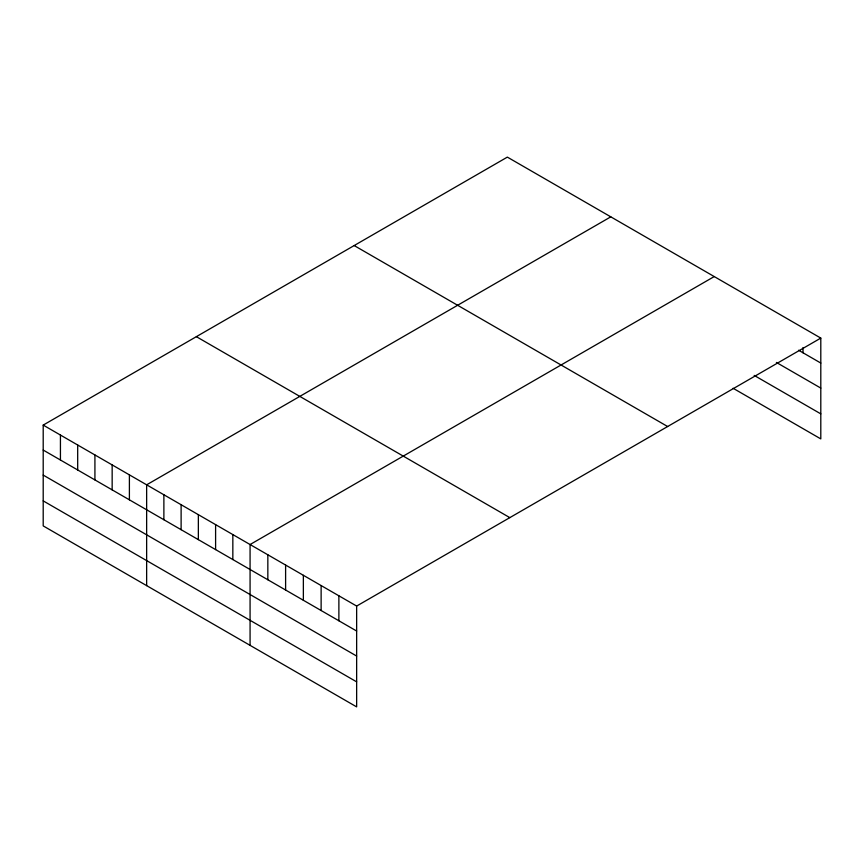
<?xml version="1.0" encoding="UTF-8"?>
<svg xmlns="http://www.w3.org/2000/svg" width="864" height="864" viewBox="0 0 864 864"><rect width="100%" height="100%" fill="white"/><g stroke="black" fill="none" stroke-linecap="round" stroke-linejoin="round"><path stroke-width="1.3" d="M820.8 338.094L356.648 606.064L356.648 706.882L43.2 525.906L43.2 425.099L507.352 157.118L820.8 338.094L820.8 438.901L733.104 388.271M610.794 216.842L146.642 484.823L146.642 585.63M714.226 276.566L250.074 544.536L250.074 645.343M798.595 350.233L820.8 363.053M776.39 362.448L820.8 388.087M754.196 375.419L820.8 413.867M354.186 245.56L667.634 426.524M196.366 336.668L509.814 517.633M43.2 425.099L356.648 606.064M43.2 450.058L356.648 631.033M43.2 475.092L356.648 656.057M43.2 500.882L356.648 681.847M803.034 347.544L803.034 352.804M338.882 595.814L338.882 620.773M321.127 585.554L321.127 610.524M303.361 575.305L303.361 600.264M285.606 565.045L285.606 590.015M267.84 554.796L267.84 579.755M232.837 534.589L232.837 559.548M215.6 524.632L215.6 549.59M198.353 514.674L198.353 539.644M181.116 504.727L181.116 529.686M163.879 494.77L163.879 519.728M129.395 474.865L129.395 499.824M112.158 464.908L112.158 489.877M94.921 454.961L94.921 479.92M77.684 445.003L77.684 469.973M60.437 435.056L60.437 460.015"/></g></svg>
